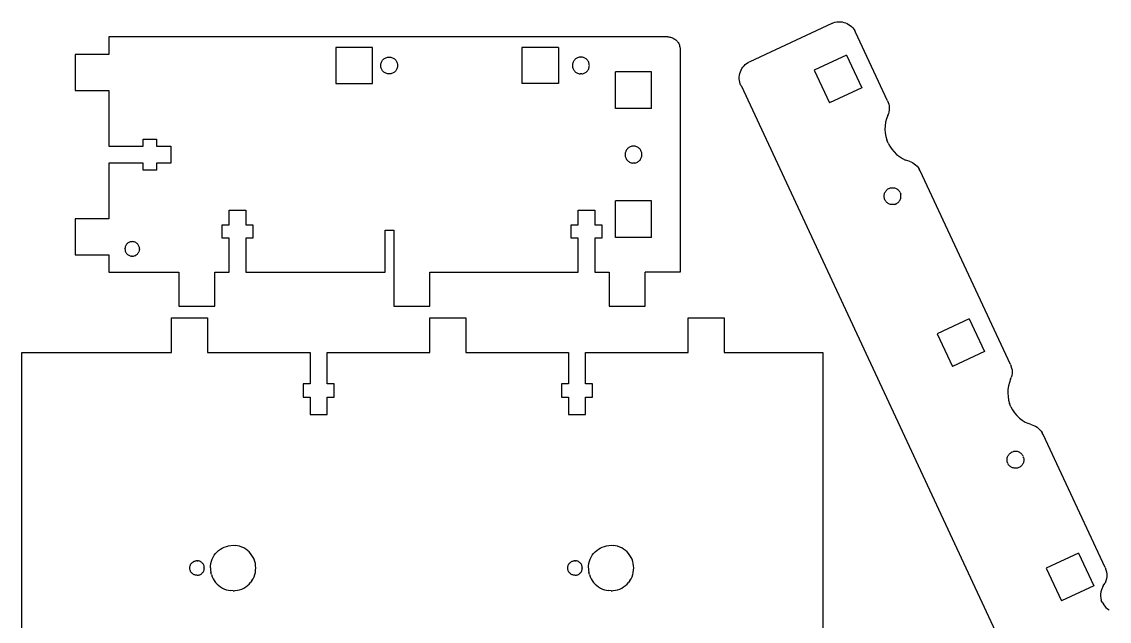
# Model space of a CAD drawing. Header units: millimetres. Extents: x -794 to 1477, y -521 to -225.
# Drawn here: x -142.2 to 44.7, y -327.8 to -224.7 of the extents above; entities that cross this region are included whole.
import ezdxf

# ---------------------------------------------------------------- set-up
doc = ezdxf.new("R2010")
doc.units = ezdxf.units.MM
doc.linetypes.add('HIDDEN', pattern=[9.525, 6.35, -3.175])
doc.layers.get('0').update_dxf_attribs({"color": 253, "lineweight": 70, "true_color": 0x8faf8f})
doc.layers.add('Hidden', color=98, linetype='Continuous', lineweight=70, true_color=0x054805)

msp = doc.modelspace()

# ---------------------------------------------------------------- linework, layer by layer
at = {"color": 98, "lineweight": -3, "true_color": 0x054805}
for p, q in [((-2.98, -225.01), (-17.07, -231.58)), ((-2.97, -225), (-2.95, -224.99)), ((-2.95, -224.99), (-2.92, -224.98)), ((-2.92, -224.98), (-2.85, -224.95)), ((-2.85, -224.95), (-2.7, -224.89)), ((-2.7, -224.89), (-2.41, -224.81)), ((-2.41, -224.81), (-2.11, -224.75)), ((-2.11, -224.75), (-1.81, -224.72)), ((-1.81, -224.72), (-1.51, -224.72)), ((-1.51, -224.72), (-1.2, -224.75)), ((-1.2, -224.75), (-0.91, -224.82)), ((-0.91, -224.82), (-0.62, -224.91)), ((-0.62, -224.91), (-0.34, -225.02)), ((-0.34, -225.02), (-0.07, -225.17)), ((-0.07, -225.17), (0.18, -225.34)), ((0.18, -225.34), (0.42, -225.53)), ((0.42, -225.53), (0.63, -225.75)), ((0.63, -225.75), (0.82, -225.98)), ((0.82, -225.98), (0.99, -226.24)), ((1.13, -226.51), (0.99, -226.24)), ((-31.15, -227.33), (-127.25, -227.33)), ((-127.25, -227.33), (-127.25, -230.33)), ((-31.15, -227.33), (-30.99, -227.33)), ((-30.99, -227.33), (-30.83, -227.35)), ((-30.83, -227.35), (-30.67, -227.38)), ((-30.67, -227.38), (-30.51, -227.43)), ((-30.51, -227.43), (-30.36, -227.48)), ((-30.36, -227.48), (-30.21, -227.55)), ((-30.21, -227.55), (-30.07, -227.63)), ((-30.07, -227.63), (-29.93, -227.72)), ((-29.93, -227.72), (-29.8, -227.82)), ((-29.8, -227.82), (-29.68, -227.93)), ((-29.68, -227.93), (-29.57, -228.04)), ((-29.57, -228.04), (-29.47, -228.17)), ((6.63, -238.29), (1.13, -226.51)), ((-88.25, -229.14), (-88.25, -235.34)), ((-81.95, -229.14), (-88.25, -229.14)), ((-81.95, -235.34), (-81.95, -229.14)), ((-56.25, -229.14), (-56.25, -235.34)), ((-49.95, -229.14), (-56.25, -229.14)), ((-49.95, -229.14), (-49.95, -235.34)), ((-29.47, -228.17), (-29.38, -228.3)), ((-29.38, -228.3), (-29.29, -228.45)), ((-29.29, -228.45), (-29.22, -228.59)), ((-29.22, -228.59), (-29.16, -228.74)), ((-29.16, -228.74), (-29.12, -228.9)), ((-29.12, -228.9), (-29.08, -229.06)), ((-29.08, -229.06), (-29.06, -229.22)), ((-29.06, -229.22), (-29.05, -229.38)), ((-29.05, -229.38), (-29.05, -230.03)), ((-127.25, -230.33), (-133.09, -230.33)), ((-133.09, -230.33), (-133.09, -236.52)), ((-80.49, -231.96), (-80.46, -231.82)), ((-80.46, -231.82), (-80.41, -231.68)), ((-80.41, -231.68), (-80.35, -231.56)), ((-80.35, -231.56), (-80.28, -231.43)), ((-80.28, -231.43), (-80.19, -231.32)), ((-80.19, -231.32), (-80.1, -231.21)), ((-80.1, -231.21), (-79.99, -231.12)), ((-79.99, -231.12), (-79.88, -231.03)), ((-79.88, -231.03), (-79.75, -230.96)), ((-79.75, -230.96), (-79.63, -230.9)), ((-79.63, -230.9), (-79.49, -230.85)), ((-79.49, -230.85), (-79.35, -230.82)), ((-79.35, -230.82), (-79.21, -230.8)), ((-79.21, -230.8), (-79.07, -230.79)), ((-79.07, -230.79), (-79.04, -230.79)), ((-79.04, -230.79), (-79, -230.79)), ((-79, -230.79), (-78.93, -230.8)), ((-78.93, -230.8), (-78.79, -230.82)), ((-78.79, -230.82), (-78.65, -230.85)), ((-78.65, -230.85), (-78.52, -230.9)), ((-78.52, -230.9), (-78.39, -230.96)), ((-78.39, -230.96), (-78.27, -231.03)), ((-78.27, -231.03), (-78.15, -231.12)), ((-78.15, -231.12), (-78.05, -231.21)), ((-78.05, -231.21), (-77.95, -231.32)), ((-77.95, -231.32), (-77.87, -231.43)), ((-77.87, -231.43), (-77.79, -231.56)), ((-77.79, -231.56), (-77.73, -231.68)), ((-77.73, -231.68), (-77.68, -231.82)), ((-77.68, -231.82), (-77.65, -231.96)), ((-47.49, -231.82), (-47.52, -231.96)), ((-47.44, -231.68), (-47.49, -231.82)), ((-47.38, -231.56), (-47.44, -231.68)), ((-47.31, -231.43), (-47.38, -231.56)), ((-47.22, -231.32), (-47.31, -231.43)), ((-47.13, -231.21), (-47.22, -231.32)), ((-47.02, -231.12), (-47.13, -231.21)), ((-46.91, -231.03), (-47.02, -231.12)), ((-46.78, -230.96), (-46.91, -231.03)), ((-46.66, -230.9), (-46.78, -230.96)), ((-46.52, -230.85), (-46.66, -230.9)), ((-46.38, -230.82), (-46.52, -230.85)), ((-46.24, -230.8), (-46.38, -230.82)), ((-46.1, -230.79), (-46.24, -230.8)), ((-46.06, -230.79), (-46.08, -230.79)), ((-46.03, -230.79), (-46.06, -230.79)), ((-45.96, -230.8), (-46.03, -230.79)), ((-45.82, -230.82), (-45.96, -230.8)), ((-45.68, -230.85), (-45.82, -230.82)), ((-45.55, -230.9), (-45.68, -230.85)), ((-45.42, -230.96), (-45.55, -230.9)), ((-45.29, -231.03), (-45.42, -230.96)), ((-45.18, -231.12), (-45.29, -231.03)), ((-45.08, -231.21), (-45.18, -231.12)), ((-44.98, -231.32), (-45.08, -231.21)), ((-44.89, -231.43), (-44.98, -231.32)), ((-44.82, -231.56), (-44.89, -231.43)), ((-44.76, -231.68), (-44.82, -231.56)), ((-44.71, -231.82), (-44.76, -231.68)), ((-44.68, -231.96), (-44.71, -231.82)), ((-29.05, -230.03), (-29.05, -267.76)), ((-17.6, -231.89), (-17.34, -231.72)), ((-17.07, -231.58), (-17.34, -231.72)), ((-0.44, -230.47), (-5.97, -233.04)), ((-0.44, -230.47), (2.18, -236.08)), ((-80.52, -232.17), (-80.51, -232.1)), ((-80.52, -232.2), (-80.52, -232.17)), ((-80.52, -232.24), (-80.52, -232.2)), ((-80.51, -232.39), (-80.52, -232.24)), ((-80.51, -232.1), (-80.49, -231.96)), ((-80.49, -232.53), (-80.51, -232.39)), ((-80.46, -232.67), (-80.49, -232.53)), ((-80.41, -232.8), (-80.46, -232.67)), ((-80.35, -232.93), (-80.41, -232.8)), ((-80.27, -233.05), (-80.35, -232.93)), ((-80.19, -233.16), (-80.27, -233.05)), ((-80.1, -233.26), (-80.19, -233.16)), ((-79.99, -233.36), (-80.1, -233.26)), ((-79.88, -233.44), (-79.99, -233.36)), ((-79.76, -233.51), (-79.88, -233.44)), ((-79.64, -233.58), (-79.76, -233.51)), ((-79.5, -233.62), (-79.64, -233.58)), ((-79.36, -233.66), (-79.5, -233.62)), ((-79.22, -233.68), (-79.36, -233.66)), ((-79.07, -233.69), (-79.22, -233.68)), ((-78.93, -233.68), (-79.07, -233.69)), ((-78.79, -233.66), (-78.93, -233.68)), ((-78.65, -233.63), (-78.79, -233.66)), ((-78.52, -233.58), (-78.65, -233.63)), ((-78.39, -233.52), (-78.52, -233.58)), ((-78.26, -233.44), (-78.39, -233.52)), ((-78.15, -233.36), (-78.26, -233.44)), ((-78.05, -233.26), (-78.15, -233.36)), ((-77.95, -233.16), (-78.05, -233.26)), ((-77.86, -233.04), (-77.95, -233.16)), ((-77.79, -232.92), (-77.86, -233.04)), ((-77.73, -232.79), (-77.79, -232.92)), ((-77.68, -232.66), (-77.73, -232.79)), ((-77.65, -232.52), (-77.68, -232.66)), ((-77.65, -231.96), (-77.63, -232.1)), ((-77.63, -232.38), (-77.65, -232.52)), ((-77.63, -232.1), (-77.62, -232.24)), ((-77.62, -232.24), (-77.63, -232.38)), ((-47.54, -232.1), (-47.55, -232.17)), ((-47.55, -232.17), (-47.55, -232.2)), ((-47.55, -232.2), (-47.55, -232.22)), ((-47.55, -232.24), (-47.54, -232.39)), ((-47.52, -231.96), (-47.54, -232.1)), ((-47.54, -232.39), (-47.52, -232.53)), ((-47.52, -232.53), (-47.49, -232.67)), ((-47.49, -232.67), (-47.44, -232.8)), ((-47.44, -232.8), (-47.38, -232.93)), ((-47.38, -232.93), (-47.3, -233.05)), ((-47.3, -233.05), (-47.22, -233.16)), ((-47.22, -233.16), (-47.13, -233.26)), ((-47.13, -233.26), (-47.02, -233.36)), ((-47.02, -233.36), (-46.91, -233.44)), ((-46.91, -233.44), (-46.79, -233.51)), ((-46.79, -233.51), (-46.66, -233.58)), ((-46.66, -233.58), (-46.53, -233.62)), ((-46.53, -233.62), (-46.39, -233.66)), ((-46.39, -233.66), (-46.25, -233.68)), ((-46.1, -233.69), (-46.25, -233.68)), ((-45.96, -233.68), (-46.1, -233.69)), ((-45.96, -233.68), (-45.82, -233.66)), ((-45.82, -233.66), (-45.68, -233.63)), ((-45.68, -233.63), (-45.55, -233.58)), ((-45.55, -233.58), (-45.42, -233.52)), ((-45.42, -233.52), (-45.29, -233.44)), ((-45.29, -233.44), (-45.18, -233.36)), ((-45.18, -233.36), (-45.07, -233.26)), ((-45.07, -233.26), (-44.98, -233.16)), ((-44.98, -233.16), (-44.89, -233.04)), ((-44.89, -233.04), (-44.82, -232.92)), ((-44.82, -232.92), (-44.76, -232.79)), ((-44.76, -232.79), (-44.71, -232.66)), ((-44.71, -232.66), (-44.68, -232.52)), ((-44.66, -232.1), (-44.68, -231.96)), ((-44.68, -232.52), (-44.66, -232.38)), ((-44.65, -232.24), (-44.66, -232.1)), ((-44.66, -232.38), (-44.65, -232.24)), ((-40.15, -239.6), (-40.15, -233.3)), ((-33.95, -233.3), (-40.15, -233.3)), ((-33.95, -239.6), (-33.95, -233.3)), ((-18.83, -233.92), (-18.76, -233.62)), ((-18.76, -233.62), (-18.67, -233.33)), ((-18.67, -233.33), (-18.56, -233.05)), ((-18.56, -233.05), (-18.41, -232.78)), ((-18.41, -232.78), (-18.24, -232.53)), ((-18.24, -232.53), (-18.05, -232.29)), ((-18.05, -232.29), (-17.83, -232.08)), ((-17.83, -232.08), (-17.6, -231.89)), ((-5.97, -233.04), (-3.35, -238.66)), ((-88.25, -235.34), (-81.95, -235.34)), ((-49.95, -235.34), (-56.25, -235.34)), ((-18.86, -234.22), (-18.83, -233.92)), ((-18.86, -234.52), (-18.86, -234.22)), ((-18.83, -234.82), (-18.86, -234.52)), ((-18.77, -235.12), (-18.83, -234.82)), ((-18.69, -235.41), (-18.77, -235.12)), ((-18.63, -235.56), (-18.69, -235.41)), ((-18.6, -235.63), (-18.63, -235.56)), ((-133.09, -236.52), (-127.25, -236.52)), ((-127.25, -236.52), (-127.25, -246.09)), ((-18.59, -235.66), (-18.6, -235.63)), ((-18.58, -235.68), (-18.59, -235.66)), ((-18.57, -235.69), (109.96, -511.33)), ((2.18, -236.08), (-3.35, -238.66)), ((6.63, -238.29), (6.84, -238.91)), ((6.84, -238.91), (6.9, -239.23)), ((6.9, -239.23), (6.92, -239.56)), ((-33.95, -239.6), (-40.15, -239.6)), ((6.66, -240.84), (6.45, -241.41)), ((6.66, -240.84), (6.77, -240.53)), ((6.86, -240.21), (6.77, -240.53)), ((6.9, -239.89), (6.86, -240.21)), ((6.92, -239.56), (6.9, -239.89)), ((6.2, -242.61), (6.18, -243.22)), ((6.29, -242), (6.2, -242.61)), ((6.45, -241.41), (6.29, -242)), ((-121.39, -246.09), (-121.39, -244.89)), ((-121.39, -244.89), (-119.09, -244.89)), ((-119.09, -244.89), (-119.09, -246.09)), ((6.18, -243.22), (6.22, -243.83)), ((6.22, -243.83), (6.32, -244.43)), ((6.32, -244.43), (6.49, -245.02)), ((-127.25, -246.09), (-121.39, -246.09)), ((-119.09, -246.09), (-116.59, -246.09)), ((-116.59, -246.09), (-116.59, -249)), ((-38.26, -246.75), (-38.33, -246.87)), ((-38.17, -246.64), (-38.26, -246.75)), ((-38.08, -246.53), (-38.17, -246.64)), ((-37.97, -246.44), (-38.08, -246.53)), ((-37.86, -246.35), (-37.97, -246.44)), ((-37.73, -246.28), (-37.86, -246.35)), ((-37.61, -246.22), (-37.73, -246.28)), ((-37.47, -246.17), (-37.61, -246.22)), ((-37.33, -246.13), (-37.47, -246.17)), ((-37.19, -246.11), (-37.33, -246.13)), ((-37.05, -246.11), (-37.19, -246.11)), ((-37.01, -246.11), (-37.03, -246.11)), ((-36.98, -246.11), (-37.01, -246.11)), ((-36.91, -246.11), (-36.98, -246.11)), ((-36.77, -246.13), (-36.91, -246.11)), ((-36.63, -246.17), (-36.77, -246.13)), ((-36.5, -246.22), (-36.63, -246.17)), ((-36.37, -246.28), (-36.5, -246.22)), ((-36.25, -246.35), (-36.37, -246.28)), ((-36.13, -246.44), (-36.25, -246.35)), ((-36.03, -246.53), (-36.13, -246.44)), ((-35.93, -246.64), (-36.03, -246.53)), ((-35.84, -246.75), (-35.93, -246.64)), ((-35.77, -246.87), (-35.84, -246.75)), ((6.72, -245.59), (6.49, -245.02)), ((6.72, -245.59), (7.01, -246.13)), ((7.01, -246.13), (7.35, -246.63)), ((7.35, -246.63), (7.74, -247.1)), ((-38.49, -247.42), (-38.5, -247.49)), ((-38.5, -247.49), (-38.5, -247.52)), ((-38.5, -247.52), (-38.5, -247.54)), ((-38.5, -247.56), (-38.49, -247.71)), ((-38.47, -247.27), (-38.49, -247.42)), ((-38.49, -247.71), (-38.47, -247.85)), ((-38.44, -247.14), (-38.47, -247.27)), ((-38.47, -247.85), (-38.44, -247.99)), ((-38.39, -247), (-38.44, -247.14)), ((-38.44, -247.99), (-38.39, -248.12)), ((-38.33, -246.87), (-38.39, -247)), ((-38.39, -248.12), (-38.33, -248.25)), ((-38.33, -248.25), (-38.25, -248.37)), ((-38.25, -248.37), (-38.17, -248.48)), ((-38.17, -248.48), (-38.08, -248.58)), ((-38.08, -248.58), (-37.97, -248.68)), ((-37.97, -248.68), (-37.86, -248.76)), ((-36.24, -248.76), (-36.13, -248.68)), ((-36.13, -248.68), (-36.03, -248.58)), ((-36.03, -248.58), (-35.93, -248.48)), ((-35.93, -248.48), (-35.84, -248.36)), ((-35.84, -248.36), (-35.77, -248.24)), ((-35.71, -247), (-35.77, -246.87)), ((-35.77, -248.24), (-35.71, -248.11)), ((-35.66, -247.14), (-35.71, -247)), ((-35.71, -248.11), (-35.66, -247.98)), ((-35.63, -247.27), (-35.66, -247.14)), ((-35.66, -247.98), (-35.63, -247.84)), ((-35.61, -247.41), (-35.63, -247.27)), ((-35.63, -247.84), (-35.61, -247.7)), ((-35.6, -247.56), (-35.61, -247.41)), ((-35.61, -247.7), (-35.6, -247.56)), ((7.74, -247.1), (8.19, -247.52)), ((8.19, -247.52), (8.67, -247.89)), ((8.67, -247.89), (9.19, -248.22)), ((9.19, -248.22), (9.74, -248.48)), ((10.32, -248.68), (9.74, -248.48)), ((10.32, -248.68), (10.92, -248.93)), ((-121.39, -249), (-127.25, -249)), ((-127.25, -249), (-127.25, -258.57)), ((-121.39, -250.2), (-121.39, -249)), ((-119.09, -250.2), (-121.39, -250.2)), ((-116.59, -249), (-119.09, -249)), ((-119.09, -249), (-119.09, -250.2)), ((-37.86, -248.76), (-37.74, -248.83)), ((-37.74, -248.83), (-37.61, -248.89)), ((-37.61, -248.89), (-37.48, -248.94)), ((-37.48, -248.94), (-37.34, -248.98)), ((-37.34, -248.98), (-37.2, -249)), ((-37.05, -249.01), (-37.2, -249)), ((-36.91, -249), (-37.05, -249.01)), ((-36.91, -249), (-36.77, -248.98)), ((-36.77, -248.98), (-36.63, -248.95)), ((-36.63, -248.95), (-36.5, -248.9)), ((-36.5, -248.9), (-36.37, -248.84)), ((-36.37, -248.84), (-36.24, -248.76)), ((10.92, -248.93), (11.2, -249.11)), ((11.2, -249.11), (11.46, -249.31)), ((11.46, -249.31), (11.7, -249.53)), ((11.7, -249.53), (11.91, -249.78)), ((11.91, -249.78), (12.09, -250.06)), ((12.25, -250.34), (12.09, -250.06)), ((27.76, -283.61), (12.25, -250.34)), ((6.08, -254.33), (6.13, -254.19)), ((6.13, -254.19), (6.18, -254.06)), ((6.18, -254.06), (6.25, -253.94)), ((6.25, -253.94), (6.33, -253.82)), ((6.33, -253.82), (6.42, -253.71)), ((6.42, -253.71), (6.52, -253.61)), ((6.52, -253.61), (6.63, -253.52)), ((6.63, -253.52), (6.75, -253.44)), ((6.88, -253.38), (6.75, -253.44)), ((6.88, -253.38), (7.01, -253.32)), ((7.01, -253.32), (7.15, -253.28)), ((7.15, -253.28), (7.29, -253.25)), ((7.29, -253.25), (7.44, -253.24)), ((7.44, -253.24), (7.58, -253.24)), ((7.58, -253.24), (7.72, -253.26)), ((7.72, -253.26), (7.85, -253.29)), ((7.85, -253.29), (7.99, -253.33)), ((7.99, -253.33), (8.11, -253.38)), ((8.11, -253.38), (8.24, -253.45)), ((8.24, -253.45), (8.35, -253.53)), ((8.35, -253.53), (8.46, -253.61)), ((8.46, -253.61), (8.56, -253.71)), ((8.56, -253.71), (8.65, -253.83)), ((8.65, -253.83), (8.73, -253.95)), ((8.8, -254.08), (8.73, -253.95)), ((8.8, -254.08), (8.9, -254.35)), ((-40.15, -261.81), (-40.15, -255.51)), ((-33.95, -255.51), (-40.15, -255.51)), ((-33.95, -261.81), (-33.95, -255.51)), ((6.04, -254.61), (6.06, -254.47)), ((6.04, -254.75), (6.04, -254.61)), ((6.05, -254.9), (6.04, -254.75)), ((6.08, -255.04), (6.05, -254.9)), ((6.06, -254.47), (6.08, -254.33)), ((6.12, -255.17), (6.08, -255.04)), ((6.17, -255.3), (6.12, -255.17)), ((6.24, -255.43), (6.17, -255.3)), ((6.32, -255.55), (6.24, -255.43)), ((6.41, -255.66), (6.32, -255.55)), ((6.51, -255.76), (6.41, -255.66)), ((6.62, -255.85), (6.51, -255.76)), ((6.74, -255.93), (6.62, -255.85)), ((6.86, -256), (6.74, -255.93)), ((6.99, -256.05), (6.86, -256)), ((7.13, -256.1), (6.99, -256.05)), ((7.27, -256.12), (7.13, -256.1)), ((7.41, -256.14), (7.27, -256.12)), ((7.55, -256.14), (7.41, -256.14)), ((7.69, -256.13), (7.55, -256.14)), ((7.83, -256.1), (7.69, -256.13)), ((7.83, -256.1), (7.97, -256.06)), ((8.04, -256.03), (7.97, -256.06)), ((8.07, -256.02), (8.04, -256.03)), ((8.09, -256.01), (8.07, -256.02)), ((8.1, -256), (8.23, -255.94)), ((8.23, -255.94), (8.35, -255.86)), ((8.35, -255.86), (8.46, -255.77)), ((8.46, -255.77), (8.56, -255.67)), ((8.56, -255.67), (8.65, -255.56)), ((8.65, -255.56), (8.73, -255.44)), ((8.73, -255.44), (8.8, -255.32)), ((8.8, -255.32), (8.85, -255.19)), ((8.85, -255.19), (8.89, -255.05)), ((8.89, -255.05), (8.92, -254.91)), ((8.92, -254.49), (8.9, -254.35)), ((8.94, -254.63), (8.92, -254.49)), ((8.92, -254.91), (8.94, -254.77)), ((8.94, -254.77), (8.94, -254.63)), ((-106.6, -259.61), (-106.6, -257.11)), ((-106.6, -257.11), (-103.7, -257.11)), ((-103.7, -257.11), (-103.7, -259.61)), ((-46.6, -259.61), (-46.6, -257.11)), ((-46.6, -257.11), (-43.7, -257.11)), ((-43.7, -257.11), (-43.7, -259.61)), ((-127.25, -258.57), (-133.09, -258.57)), ((-133.09, -258.57), (-133.09, -264.76)), ((-107.8, -261.91), (-107.8, -259.61)), ((-107.8, -259.61), (-106.6, -259.61)), ((-103.7, -259.61), (-102.5, -259.61)), ((-102.5, -259.61), (-102.5, -261.91)), ((-47.8, -259.61), (-46.6, -259.61)), ((-47.8, -261.91), (-47.8, -259.61)), ((-43.7, -259.61), (-42.5, -259.61)), ((-42.5, -259.61), (-42.5, -261.91)), ((-79.75, -267.76), (-79.75, -260.56)), ((-79.75, -260.56), (-78.25, -260.56)), ((-78.25, -260.56), (-78.25, -273.61)), ((-124.5, -263.76), (-124.49, -263.64)), ((-124.48, -263.52), (-124.49, -263.64)), ((-124.45, -263.4), (-124.48, -263.52)), ((-124.41, -263.29), (-124.45, -263.4)), ((-124.35, -263.17), (-124.41, -263.29)), ((-124.29, -263.07), (-124.35, -263.17)), ((-124.22, -262.97), (-124.29, -263.07)), ((-124.13, -262.88), (-124.22, -262.97)), ((-124.04, -262.8), (-124.13, -262.88)), ((-123.94, -262.72), (-124.04, -262.8)), ((-123.84, -262.66), (-123.94, -262.72)), ((-123.73, -262.61), (-123.84, -262.66)), ((-123.61, -262.57), (-123.73, -262.61)), ((-123.49, -262.54), (-123.61, -262.57)), ((-123.37, -262.52), (-123.49, -262.54)), ((-123.25, -262.51), (-123.37, -262.52)), ((-123.13, -262.52), (-123.25, -262.51)), ((-123.01, -262.54), (-123.13, -262.52)), ((-122.89, -262.57), (-123.01, -262.54)), ((-122.77, -262.61), (-122.89, -262.57)), ((-122.66, -262.66), (-122.77, -262.61)), ((-122.56, -262.72), (-122.66, -262.66)), ((-122.56, -262.72), (-122.46, -262.8)), ((-122.37, -262.88), (-122.46, -262.8)), ((-122.28, -262.97), (-122.37, -262.88)), ((-122.21, -263.07), (-122.28, -262.97)), ((-122.15, -263.17), (-122.21, -263.07)), ((-122.1, -263.29), (-122.15, -263.17)), ((-122.05, -263.4), (-122.1, -263.29)), ((-122.02, -263.52), (-122.05, -263.4)), ((-122.01, -263.64), (-122.02, -263.52)), ((-122, -263.7), (-122.01, -263.64)), ((-106.6, -261.91), (-107.8, -261.91)), ((-106.6, -267.76), (-106.6, -261.91)), ((-102.5, -261.91), (-103.7, -261.91)), ((-103.7, -261.91), (-103.7, -267.76)), ((-46.6, -261.91), (-47.8, -261.91)), ((-46.6, -267.76), (-46.6, -261.91)), ((-42.5, -261.91), (-43.7, -261.91)), ((-43.7, -261.91), (-43.7, -267.76)), ((-33.95, -261.81), (-40.15, -261.81)), ((-133.09, -264.76), (-127.25, -264.76)), ((-127.25, -264.76), (-127.25, -267.76)), ((-124.5, -263.76), (-124.49, -263.89)), ((-124.49, -263.89), (-124.48, -264.02)), ((-124.48, -264.02), (-124.44, -264.14)), ((-124.44, -264.14), (-124.4, -264.25)), ((-124.4, -264.25), (-124.35, -264.36)), ((-124.35, -264.36), (-124.29, -264.46)), ((-124.29, -264.46), (-124.21, -264.56)), ((-124.21, -264.56), (-124.13, -264.65)), ((-124.13, -264.65), (-124.05, -264.73)), ((-124.05, -264.73), (-123.95, -264.8)), ((-123.95, -264.8), (-123.85, -264.86)), ((-123.85, -264.86), (-123.74, -264.92)), ((-123.74, -264.92), (-123.62, -264.96)), ((-123.62, -264.96), (-123.5, -264.99)), ((-123.5, -264.99), (-123.38, -265.01)), ((-123.25, -265.01), (-123.38, -265.01)), ((-123.25, -265.01), (-123.25, -265.01)), ((-123.25, -265.01), (-123.25, -265.01)), ((-123.25, -265.01), (-123.25, -265.01)), ((-123.24, -265.01), (-123.22, -265.01)), ((-123.22, -265.01), (-123.19, -265.01)), ((-123.19, -265.01), (-123.13, -265.01)), ((-123.13, -265.01), (-123.01, -264.99)), ((-123.01, -264.99), (-122.89, -264.96)), ((-122.89, -264.96), (-122.77, -264.92)), ((-122.77, -264.92), (-122.66, -264.87)), ((-122.66, -264.87), (-122.56, -264.8)), ((-122.56, -264.8), (-122.46, -264.73)), ((-122.46, -264.73), (-122.37, -264.65)), ((-122.37, -264.65), (-122.28, -264.56)), ((-122.28, -264.56), (-122.21, -264.46)), ((-122.21, -264.46), (-122.15, -264.35)), ((-122.15, -264.35), (-122.1, -264.24)), ((-122.05, -264.13), (-122.1, -264.24)), ((-122.05, -264.13), (-122.02, -264.01)), ((-122.02, -264.01), (-122.01, -263.89)), ((-122, -263.76), (-122.01, -263.89)), ((-122, -263.73), (-122, -263.7)), ((-122, -263.75), (-122, -263.73)), ((-122, -263.76), (-122, -263.75)), ((-127.25, -267.76), (-115.25, -267.76)), ((-115.25, -267.76), (-115.25, -273.61)), ((-109.05, -273.61), (-109.05, -267.76)), ((-109.05, -267.76), (-106.6, -267.76)), ((-103.7, -267.76), (-79.75, -267.76)), ((-72.05, -273.61), (-72.05, -267.76)), ((-72.05, -267.76), (-46.6, -267.76)), ((-43.7, -267.76), (-41.25, -267.76)), ((-41.25, -267.76), (-41.25, -273.61)), ((-35.05, -273.61), (-35.05, -267.76)), ((-29.05, -267.76), (-35.05, -267.76)), ((-115.25, -273.61), (-109.05, -273.61)), ((-78.25, -273.61), (-72.05, -273.61)), ((-41.25, -273.61), (-35.05, -273.61)), ((-116.51, -275.59), (-110.31, -275.59)), ((-116.51, -281.58), (-116.51, -275.59)), ((-110.31, -275.59), (-110.31, -281.58)), ((-72.09, -275.59), (-65.89, -275.59)), ((-72.09, -281.58), (-72.09, -275.59)), ((-65.89, -275.59), (-65.89, -281.58)), ((-27.68, -275.59), (-21.48, -275.59)), ((-27.68, -281.58), (-27.68, -275.59)), ((-21.48, -275.59), (-21.48, -281.58)), ((20.69, -275.78), (15.16, -278.36)), ((20.69, -275.78), (23.31, -281.4)), ((15.16, -278.36), (17.78, -283.98)), ((-142.25, -410.77), (-142.25, -281.58)), ((-142.25, -281.58), (-116.51, -281.58)), ((-110.31, -281.58), (-92.65, -281.58)), ((-92.65, -281.58), (-92.65, -286.94)), ((-89.75, -281.58), (-72.09, -281.58)), ((-89.75, -286.94), (-89.75, -281.58)), ((-65.89, -281.58), (-48.23, -281.58)), ((-48.23, -281.58), (-48.23, -286.94)), ((-45.33, -281.58), (-27.68, -281.58)), ((-45.33, -286.94), (-45.33, -281.58)), ((-21.48, -281.58), (-4.48, -281.58)), ((-4.48, -281.58), (-4.48, -410.77)), ((23.31, -281.4), (17.78, -283.98)), ((27.76, -283.61), (27.97, -284.23)), ((27.97, -284.23), (28.03, -284.55)), ((27.79, -286.15), (27.91, -285.85)), ((27.99, -285.53), (27.91, -285.85)), ((28.03, -285.2), (27.99, -285.53)), ((28.03, -284.55), (28.05, -284.88)), ((28.05, -284.88), (28.03, -285.2)), ((-93.85, -286.94), (-93.85, -289.24)), ((-92.65, -286.94), (-93.85, -286.94)), ((-88.55, -286.94), (-89.75, -286.94)), ((-88.55, -289.24), (-88.55, -286.94)), ((-49.44, -286.94), (-49.44, -289.24)), ((-48.23, -286.94), (-49.44, -286.94)), ((-44.13, -286.94), (-45.33, -286.94)), ((-44.13, -289.24), (-44.13, -286.94)), ((27.33, -287.92), (27.31, -288.53)), ((27.42, -287.32), (27.33, -287.92)), ((27.58, -286.73), (27.42, -287.32)), ((27.79, -286.15), (27.58, -286.73)), ((-93.85, -289.24), (-92.65, -289.24)), ((-92.65, -289.24), (-92.65, -292.24)), ((-89.75, -289.24), (-88.55, -289.24)), ((-89.75, -292.24), (-89.75, -289.24)), ((-49.44, -289.24), (-48.23, -289.24)), ((-48.23, -289.24), (-48.23, -292.24)), ((-45.33, -289.24), (-44.13, -289.24)), ((-45.33, -292.24), (-45.33, -289.24)), ((27.31, -288.53), (27.35, -289.14)), ((27.35, -289.14), (27.45, -289.75)), ((27.45, -289.75), (27.62, -290.33)), ((27.85, -290.9), (27.62, -290.33)), ((27.85, -290.9), (28.14, -291.44)), ((28.14, -291.44), (28.48, -291.95)), ((-92.65, -292.24), (-89.75, -292.24)), ((-48.23, -292.24), (-45.33, -292.24)), ((28.48, -291.95), (28.87, -292.41)), ((28.87, -292.41), (29.32, -292.84)), ((29.32, -292.84), (29.8, -293.21)), ((29.8, -293.21), (30.32, -293.53)), ((30.32, -293.53), (30.87, -293.79)), ((31.45, -294), (30.87, -293.79)), ((31.45, -294), (32.05, -294.25)), ((32.05, -294.25), (32.33, -294.42)), ((32.33, -294.42), (32.59, -294.62)), ((32.59, -294.62), (32.83, -294.85)), ((32.83, -294.85), (33.04, -295.1)), ((33.04, -295.1), (33.22, -295.37)), ((33.38, -295.66), (33.22, -295.37)), ((44.04, -318.52), (33.38, -295.66)), ((27.38, -299.26), (27.46, -299.14)), ((27.46, -299.14), (27.54, -299.03)), ((27.54, -299.03), (27.64, -298.93)), ((27.64, -298.93), (27.76, -298.84)), ((27.76, -298.84), (27.88, -298.76)), ((28.01, -298.69), (27.88, -298.76)), ((28.01, -298.69), (28.28, -298.6)), ((28.42, -298.57), (28.28, -298.6)), ((28.56, -298.56), (28.42, -298.57)), ((28.7, -298.56), (28.56, -298.56)), ((28.84, -298.57), (28.7, -298.56)), ((28.98, -298.6), (28.84, -298.57)), ((29.12, -298.64), (28.98, -298.6)), ((29.25, -298.7), (29.12, -298.64)), ((29.37, -298.77), (29.25, -298.7)), ((29.49, -298.85), (29.37, -298.77)), ((29.6, -298.94), (29.49, -298.85)), ((29.7, -299.04), (29.6, -298.94)), ((29.79, -299.15), (29.7, -299.04)), ((29.87, -299.27), (29.79, -299.15)), ((27.17, -299.92), (27.19, -299.78)), ((27.17, -300.06), (27.17, -299.92)), ((27.18, -300.2), (27.17, -300.06)), ((27.21, -300.34), (27.18, -300.2)), ((27.19, -299.78), (27.22, -299.64)), ((27.25, -300.48), (27.21, -300.34)), ((27.22, -299.64), (27.26, -299.51)), ((27.31, -300.62), (27.25, -300.48)), ((27.26, -299.51), (27.31, -299.38)), ((27.31, -299.38), (27.38, -299.26)), ((27.31, -300.62), (27.37, -300.75)), ((27.45, -300.86), (27.37, -300.75)), ((27.54, -300.97), (27.45, -300.86)), ((27.64, -301.08), (27.54, -300.97)), ((29.69, -300.99), (29.59, -301.09)), ((29.78, -300.88), (29.69, -300.99)), ((29.86, -300.76), (29.78, -300.88)), ((29.93, -300.63), (29.86, -300.76)), ((29.94, -299.39), (29.87, -299.27)), ((29.98, -300.5), (29.93, -300.63)), ((29.94, -299.41), (29.95, -299.43)), ((29.95, -299.43), (29.96, -299.46)), ((29.96, -299.46), (29.99, -299.53)), ((30.03, -300.37), (29.98, -300.5)), ((30.03, -299.66), (29.99, -299.53)), ((30.03, -299.66), (30.06, -299.8)), ((30.05, -300.23), (30.03, -300.37)), ((30.07, -300.09), (30.05, -300.23)), ((30.06, -299.8), (30.07, -299.94)), ((30.07, -299.94), (30.07, -300.09)), ((27.75, -301.17), (27.64, -301.08)), ((27.87, -301.25), (27.75, -301.17)), ((27.99, -301.31), (27.87, -301.25)), ((28.12, -301.37), (27.99, -301.31)), ((28.26, -301.41), (28.12, -301.37)), ((28.4, -301.44), (28.26, -301.41)), ((28.54, -301.45), (28.4, -301.44)), ((28.68, -301.46), (28.54, -301.45)), ((28.83, -301.44), (28.68, -301.46)), ((28.97, -301.42), (28.83, -301.44)), ((29.1, -301.37), (28.97, -301.42)), ((29.23, -301.32), (29.1, -301.37)), ((29.36, -301.25), (29.23, -301.32)), ((29.48, -301.18), (29.36, -301.25)), ((29.59, -301.09), (29.48, -301.18)), ((-108.92, -316.12), (-108.67, -315.85)), ((-108.67, -315.85), (-108.39, -315.6)), ((-108.39, -315.6), (-108.09, -315.37)), ((-108.09, -315.37), (-107.77, -315.18)), ((-107.77, -315.18), (-107.43, -315.01)), ((-107.43, -315.01), (-107.07, -314.88)), ((-107.07, -314.88), (-106.69, -314.78)), ((-106.69, -314.78), (-106.31, -314.72)), ((-106.31, -314.72), (-105.91, -314.7)), ((-105.91, -314.7), (-105.53, -314.72)), ((-105.15, -314.78), (-105.53, -314.72)), ((-104.78, -314.87), (-105.15, -314.78)), ((-104.42, -315), (-104.78, -314.87)), ((-104.07, -315.16), (-104.42, -315)), ((-103.74, -315.36), (-104.07, -315.16)), ((-103.43, -315.59), (-103.74, -315.36)), ((-103.15, -315.85), (-103.43, -315.59)), ((-102.89, -316.13), (-103.15, -315.85)), ((-43.92, -316.12), (-43.67, -315.85)), ((-43.67, -315.85), (-43.39, -315.6)), ((-43.39, -315.6), (-43.09, -315.37)), ((-43.09, -315.37), (-42.77, -315.18)), ((-42.77, -315.18), (-42.43, -315.01)), ((-42.43, -315.01), (-42.07, -314.88)), ((-42.07, -314.88), (-41.7, -314.78)), ((-41.7, -314.78), (-41.31, -314.72)), ((-41.31, -314.72), (-40.91, -314.7)), ((-40.91, -314.7), (-40.53, -314.72)), ((-40.15, -314.78), (-40.53, -314.72)), ((-39.78, -314.87), (-40.15, -314.78)), ((-39.42, -315), (-39.78, -314.87)), ((-39.08, -315.16), (-39.42, -315)), ((-38.75, -315.36), (-39.08, -315.16)), ((-38.44, -315.59), (-38.75, -315.36)), ((-38.16, -315.85), (-38.44, -315.59)), ((-37.9, -316.13), (-38.16, -315.85)), ((-113.15, -317.91), (-113.07, -317.81)), ((-113.07, -317.81), (-112.99, -317.72)), ((-112.99, -317.72), (-112.9, -317.64)), ((-112.9, -317.64), (-112.8, -317.57)), ((-112.8, -317.57), (-112.7, -317.5)), ((-112.7, -317.5), (-112.59, -317.45)), ((-112.59, -317.45), (-112.47, -317.41)), ((-112.47, -317.41), (-112.35, -317.38)), ((-112.35, -317.38), (-112.23, -317.36)), ((-112.11, -317.35), (-112.23, -317.36)), ((-112.11, -317.35), (-111.98, -317.36)), ((-111.86, -317.38), (-111.98, -317.36)), ((-111.74, -317.41), (-111.86, -317.38)), ((-111.62, -317.45), (-111.74, -317.41)), ((-111.51, -317.51), (-111.62, -317.45)), ((-111.41, -317.57), (-111.51, -317.51)), ((-111.31, -317.64), (-111.41, -317.57)), ((-111.22, -317.72), (-111.31, -317.64)), ((-111.14, -317.81), (-111.22, -317.72)), ((-111.07, -317.91), (-111.14, -317.81)), ((-109.79, -318.21), (-109.73, -317.82)), ((-109.73, -317.82), (-109.63, -317.44)), ((-109.63, -317.44), (-109.5, -317.09)), ((-109.5, -317.09), (-109.34, -316.75)), ((-109.34, -316.75), (-109.14, -316.42)), ((-109.14, -316.42), (-108.92, -316.12)), ((-102.67, -316.44), (-102.89, -316.13)), ((-102.47, -316.77), (-102.67, -316.44)), ((-102.3, -317.11), (-102.47, -316.77)), ((-102.18, -317.47), (-102.3, -317.11)), ((-102.08, -317.84), (-102.18, -317.47)), ((-102.03, -318.22), (-102.08, -317.84)), ((-48.15, -317.91), (-48.08, -317.81)), ((-48.08, -317.81), (-48, -317.72)), ((-48, -317.72), (-47.91, -317.64)), ((-47.91, -317.64), (-47.81, -317.57)), ((-47.81, -317.57), (-47.7, -317.5)), ((-47.7, -317.5), (-47.59, -317.45)), ((-47.59, -317.45), (-47.48, -317.41)), ((-47.48, -317.41), (-47.36, -317.38)), ((-47.36, -317.38), (-47.24, -317.36)), ((-47.11, -317.35), (-47.24, -317.36)), ((-47.11, -317.35), (-46.99, -317.36)), ((-46.86, -317.38), (-46.99, -317.36)), ((-46.74, -317.41), (-46.86, -317.38)), ((-46.63, -317.45), (-46.74, -317.41)), ((-46.52, -317.51), (-46.63, -317.45)), ((-46.41, -317.57), (-46.52, -317.51)), ((-46.32, -317.64), (-46.41, -317.57)), ((-46.23, -317.72), (-46.32, -317.64)), ((-46.15, -317.81), (-46.23, -317.72)), ((-46.08, -317.91), (-46.15, -317.81)), ((-44.79, -318.21), (-44.73, -317.82)), ((-44.73, -317.82), (-44.64, -317.44)), ((-44.64, -317.44), (-44.51, -317.09)), ((-44.51, -317.09), (-44.34, -316.75)), ((-44.34, -316.75), (-44.15, -316.42)), ((-44.15, -316.42), (-43.92, -316.12)), ((-37.67, -316.44), (-37.9, -316.13)), ((-37.47, -316.77), (-37.67, -316.44)), ((-37.31, -317.11), (-37.47, -316.77)), ((-37.18, -317.47), (-37.31, -317.11)), ((-37.09, -317.84), (-37.18, -317.47)), ((-37.03, -318.22), (-37.09, -317.84)), ((39.46, -316.04), (33.93, -318.61)), ((39.46, -316.04), (42.08, -321.66)), ((-113.36, -318.6), (-113.35, -318.48)), ((-113.35, -318.73), (-113.36, -318.6)), ((-113.35, -318.48), (-113.33, -318.36)), ((-113.33, -318.85), (-113.35, -318.73)), ((-113.33, -318.36), (-113.3, -318.24)), ((-113.3, -318.97), (-113.33, -318.85)), ((-113.3, -318.24), (-113.26, -318.13)), ((-113.26, -319.08), (-113.3, -318.97)), ((-113.26, -318.13), (-113.21, -318.02)), ((-113.21, -319.19), (-113.26, -319.08)), ((-113.21, -318.02), (-113.15, -317.91)), ((-113.15, -319.3), (-113.21, -319.19)), ((-113.07, -319.4), (-113.15, -319.3)), ((-112.99, -319.49), (-113.07, -319.4)), ((-112.9, -319.57), (-112.99, -319.49)), ((-112.8, -319.64), (-112.9, -319.57)), ((-112.7, -319.71), (-112.8, -319.64)), ((-112.59, -319.76), (-112.7, -319.71)), ((-112.47, -319.8), (-112.59, -319.76)), ((-111.74, -319.8), (-111.63, -319.76)), ((-111.63, -319.76), (-111.52, -319.71)), ((-111.52, -319.71), (-111.41, -319.64)), ((-111.41, -319.64), (-111.31, -319.57)), ((-111.31, -319.57), (-111.22, -319.49)), ((-111.22, -319.49), (-111.14, -319.4)), ((-111.14, -319.4), (-111.07, -319.3)), ((-111.01, -318.01), (-111.07, -317.91)), ((-111.07, -319.3), (-111, -319.19)), ((-110.96, -318.12), (-111.01, -318.01)), ((-111, -319.19), (-110.95, -319.08)), ((-110.91, -318.23), (-110.96, -318.12)), ((-110.95, -319.08), (-110.91, -318.97)), ((-110.88, -318.35), (-110.91, -318.23)), ((-110.91, -318.97), (-110.88, -318.85)), ((-110.86, -318.48), (-110.88, -318.35)), ((-110.88, -318.85), (-110.86, -318.73)), ((-110.86, -318.6), (-110.86, -318.48)), ((-110.86, -318.61), (-110.86, -318.6)), ((-110.86, -318.62), (-110.86, -318.63)), ((-110.86, -318.63), (-110.86, -318.62)), ((-110.86, -318.67), (-110.86, -318.63)), ((-110.86, -318.73), (-110.86, -318.67)), ((-109.81, -318.6), (-109.79, -318.21)), ((-109.81, -318.62), (-109.81, -318.63)), ((-109.81, -318.63), (-109.81, -318.65)), ((-109.81, -318.65), (-109.81, -318.7)), ((-109.81, -318.7), (-109.8, -318.8)), ((-109.8, -318.8), (-109.79, -318.99)), ((-109.79, -318.99), (-109.73, -319.36)), ((-109.64, -319.74), (-109.73, -319.36)), ((-109.64, -319.74), (-109.51, -320.1)), ((-102.3, -320.1), (-102.18, -319.74)), ((-102.18, -319.74), (-102.08, -319.37)), ((-102.08, -319.37), (-102.03, -318.99)), ((-102.01, -318.6), (-102.03, -318.22)), ((-102.03, -318.99), (-102.01, -318.6)), ((-48.36, -318.48), (-48.34, -318.36)), ((-48.36, -318.6), (-48.36, -318.48)), ((-48.36, -318.73), (-48.36, -318.6)), ((-48.34, -318.85), (-48.36, -318.73)), ((-48.34, -318.36), (-48.31, -318.24)), ((-48.31, -318.97), (-48.34, -318.85)), ((-48.31, -318.24), (-48.27, -318.13)), ((-48.27, -319.08), (-48.31, -318.97)), ((-48.27, -318.13), (-48.22, -318.02)), ((-48.22, -319.19), (-48.27, -319.08)), ((-48.22, -318.02), (-48.15, -317.91)), ((-48.15, -319.3), (-48.22, -319.19)), ((-48.08, -319.4), (-48.15, -319.3)), ((-48, -319.49), (-48.08, -319.4)), ((-47.91, -319.57), (-48, -319.49)), ((-47.81, -319.64), (-47.91, -319.57)), ((-47.7, -319.71), (-47.81, -319.64)), ((-47.59, -319.76), (-47.7, -319.71)), ((-47.48, -319.8), (-47.59, -319.76)), ((-46.75, -319.8), (-46.64, -319.76)), ((-46.64, -319.76), (-46.52, -319.71)), ((-46.52, -319.71), (-46.42, -319.64)), ((-46.42, -319.64), (-46.32, -319.57)), ((-46.32, -319.57), (-46.23, -319.49)), ((-46.23, -319.49), (-46.15, -319.4)), ((-46.15, -319.4), (-46.07, -319.3)), ((-46.01, -318.01), (-46.08, -317.91)), ((-46.07, -319.3), (-46.01, -319.19)), ((-45.96, -318.12), (-46.01, -318.01)), ((-46.01, -319.19), (-45.96, -319.08)), ((-45.92, -318.23), (-45.96, -318.12)), ((-45.96, -319.08), (-45.92, -318.97)), ((-45.89, -318.35), (-45.92, -318.23)), ((-45.92, -318.97), (-45.89, -318.85)), ((-45.87, -318.48), (-45.89, -318.35)), ((-45.89, -318.85), (-45.87, -318.73)), ((-45.86, -318.6), (-45.87, -318.48)), ((-45.87, -318.67), (-45.86, -318.63)), ((-45.87, -318.73), (-45.87, -318.67)), ((-45.86, -318.61), (-45.86, -318.6)), ((-45.86, -318.63), (-45.86, -318.62)), ((-44.81, -318.6), (-44.79, -318.21)), ((-44.81, -318.62), (-44.81, -318.63)), ((-44.81, -318.63), (-44.81, -318.65)), ((-44.81, -318.65), (-44.81, -318.7)), ((-44.81, -318.7), (-44.81, -318.8)), ((-44.81, -318.8), (-44.8, -318.99)), ((-44.8, -318.99), (-44.74, -319.36)), ((-44.65, -319.74), (-44.74, -319.36)), ((-44.65, -319.74), (-44.52, -320.1)), ((-37.31, -320.1), (-37.18, -319.74)), ((-37.18, -319.74), (-37.09, -319.37)), ((-37.09, -319.37), (-37.03, -318.99)), ((-37.01, -318.6), (-37.03, -318.22)), ((-37.03, -318.99), (-37.01, -318.6)), ((33.93, -318.61), (36.55, -324.23)), ((44.04, -318.52), (44.18, -318.89)), ((44.18, -318.89), (44.28, -319.27)), ((44.28, -319.27), (44.32, -319.65)), ((44.32, -319.65), (44.32, -320.05)), ((-112.35, -319.83), (-112.47, -319.8)), ((-112.23, -319.85), (-112.35, -319.83)), ((-112.17, -319.85), (-112.23, -319.85)), ((-112.14, -319.85), (-112.17, -319.85)), ((-112.12, -319.85), (-112.14, -319.85)), ((-112.11, -319.85), (-111.98, -319.85)), ((-111.98, -319.85), (-111.86, -319.83)), ((-111.86, -319.83), (-111.74, -319.8)), ((-109.51, -320.1), (-109.35, -320.44)), ((-109.35, -320.44), (-109.15, -320.77)), ((-109.15, -320.77), (-108.92, -321.08)), ((-108.92, -321.08), (-108.67, -321.36)), ((-108.67, -321.36), (-108.38, -321.62)), ((-108.38, -321.62), (-108.07, -321.85)), ((-103.74, -321.85), (-103.43, -321.62)), ((-103.43, -321.62), (-103.15, -321.36)), ((-103.15, -321.36), (-102.89, -321.08)), ((-102.67, -320.77), (-102.89, -321.08)), ((-102.67, -320.77), (-102.47, -320.44)), ((-102.47, -320.44), (-102.3, -320.1)), ((-47.36, -319.83), (-47.48, -319.8)), ((-47.24, -319.85), (-47.36, -319.83)), ((-47.17, -319.85), (-47.24, -319.85)), ((-47.14, -319.85), (-47.17, -319.85)), ((-47.12, -319.85), (-47.14, -319.85)), ((-47.11, -319.85), (-46.99, -319.85)), ((-46.99, -319.85), (-46.87, -319.83)), ((-46.87, -319.83), (-46.75, -319.8)), ((-44.52, -320.1), (-44.35, -320.44)), ((-44.35, -320.44), (-44.16, -320.77)), ((-44.16, -320.77), (-43.93, -321.08)), ((-43.93, -321.08), (-43.67, -321.36)), ((-43.67, -321.36), (-43.39, -321.62)), ((-43.39, -321.62), (-43.08, -321.85)), ((-38.75, -321.85), (-38.44, -321.62)), ((-38.44, -321.62), (-38.16, -321.36)), ((-38.16, -321.36), (-37.9, -321.08)), ((-37.67, -320.77), (-37.9, -321.08)), ((-37.67, -320.77), (-37.47, -320.44)), ((-37.47, -320.44), (-37.31, -320.1)), ((43.71, -321.69), (43.83, -321.52)), ((43.83, -321.52), (44.02, -321.18)), ((44.17, -320.81), (44.02, -321.18)), ((44.27, -320.44), (44.17, -320.81)), ((44.32, -320.05), (44.27, -320.44)), ((-108.07, -321.85), (-107.75, -322.04)), ((-107.75, -322.04), (-107.4, -322.21)), ((-107.4, -322.21), (-107.04, -322.34)), ((-107.04, -322.34), (-106.67, -322.43)), ((-106.67, -322.43), (-106.29, -322.49)), ((-105.91, -322.5), (-106.29, -322.49)), ((-105.91, -322.5), (-105.88, -322.5)), ((-105.88, -322.5), (-105.86, -322.5)), ((-105.86, -322.5), (-105.81, -322.5)), ((-105.81, -322.5), (-105.72, -322.5)), ((-105.72, -322.5), (-105.53, -322.49)), ((-105.53, -322.49), (-105.15, -322.43)), ((-105.15, -322.43), (-104.78, -322.34)), ((-104.78, -322.34), (-104.42, -322.21)), ((-104.42, -322.21), (-104.07, -322.04)), ((-104.07, -322.04), (-103.74, -321.85)), ((-43.08, -321.85), (-42.75, -322.04)), ((-42.75, -322.04), (-42.41, -322.21)), ((-42.41, -322.21), (-42.05, -322.34)), ((-42.05, -322.34), (-41.68, -322.43)), ((-41.68, -322.43), (-41.3, -322.49)), ((-40.91, -322.5), (-41.3, -322.49)), ((-40.91, -322.5), (-40.89, -322.5)), ((-40.89, -322.5), (-40.87, -322.5)), ((-40.87, -322.5), (-40.82, -322.5)), ((-40.82, -322.5), (-40.72, -322.5)), ((-40.72, -322.5), (-40.53, -322.49)), ((-40.53, -322.49), (-40.15, -322.43)), ((-40.15, -322.43), (-39.78, -322.34)), ((-39.78, -322.34), (-39.42, -322.21)), ((-39.42, -322.21), (-39.08, -322.04)), ((-39.08, -322.04), (-38.75, -321.85)), ((42.08, -321.66), (36.55, -324.23)), ((43.3, -322.7), (43.25, -323.07)), ((43.25, -323.07), (43.25, -323.44)), ((43.25, -323.44), (43.29, -323.8)), ((43.39, -322.35), (43.3, -322.7)), ((43.71, -321.69), (43.39, -322.35)), ((43.29, -323.8), (43.38, -324.16)), ((43.52, -324.5), (43.38, -324.16)), ((43.52, -324.5), (43.91, -325.12)), ((43.91, -325.12), (44.16, -325.38)), ((44.16, -325.38), (44.44, -325.62)), ((44.44, -325.62), (44.75, -325.81))]:
    msp.add_line(p, q, dxfattribs=at)
at = {"layer": 'Hidden', "linetype": 'HIDDEN', "lineweight": -3}
for p, q in [((-79.06, -230.79), (-79.05, -230.79)), ((-46.09, -230.79), (-46.08, -230.79)), ((-80.52, -232.22), (-80.52, -232.24)), ((-80.52, -232.24), (-80.52, -232.22)), ((-80.52, -232.22), (-80.52, -232.24)), ((-80.52, -232.24), (-80.52, -232.24)), ((-80.52, -232.24), (-80.52, -232.24)), ((-47.55, -232.22), (-47.55, -232.24)), ((-47.55, -232.22), (-47.55, -232.24)), ((-47.55, -232.22), (-47.55, -232.24)), ((-47.55, -232.22), (-47.55, -232.24)), ((-47.55, -232.22), (-47.55, -232.24)), ((-47.55, -232.22), (-47.55, -232.24)), ((-47.55, -232.24), (-47.55, -232.24)), ((-47.55, -232.24), (-47.55, -232.24)), ((-37.04, -246.11), (-37.03, -246.11)), ((-38.5, -247.55), (-38.5, -247.54)), ((-38.5, -247.54), (-38.5, -247.56)), ((-38.5, -247.54), (-38.5, -247.56)), ((-38.5, -247.54), (-38.5, -247.56)), ((-38.5, -247.54), (-38.5, -247.56)), ((-38.5, -247.54), (-38.5, -247.56)), ((-38.5, -247.56), (-38.5, -247.56)), ((-38.5, -247.56), (-38.5, -247.56)), ((-123.25, -265.01), (-123.25, -265.01)), ((-123.25, -265.01), (-123.25, -265.01)), ((-123.25, -265.01), (-123.25, -265.01)), ((-123.25, -265.01), (-123.25, -265.01)), ((-110.86, -318.6), (-110.86, -318.61)), ((-110.86, -318.6), (-110.86, -318.6)), ((-110.86, -318.6), (-110.86, -318.6)), ((-109.81, -318.6), (-109.81, -318.61)), ((-45.86, -318.6), (-45.86, -318.6)), ((-45.86, -318.6), (-45.86, -318.61)), ((-45.86, -318.61), (-45.86, -318.6)), ((-45.86, -318.6), (-45.86, -318.6))]:
    msp.add_line(p, q, dxfattribs=at)

doc.saveas('drawing.dxf')
